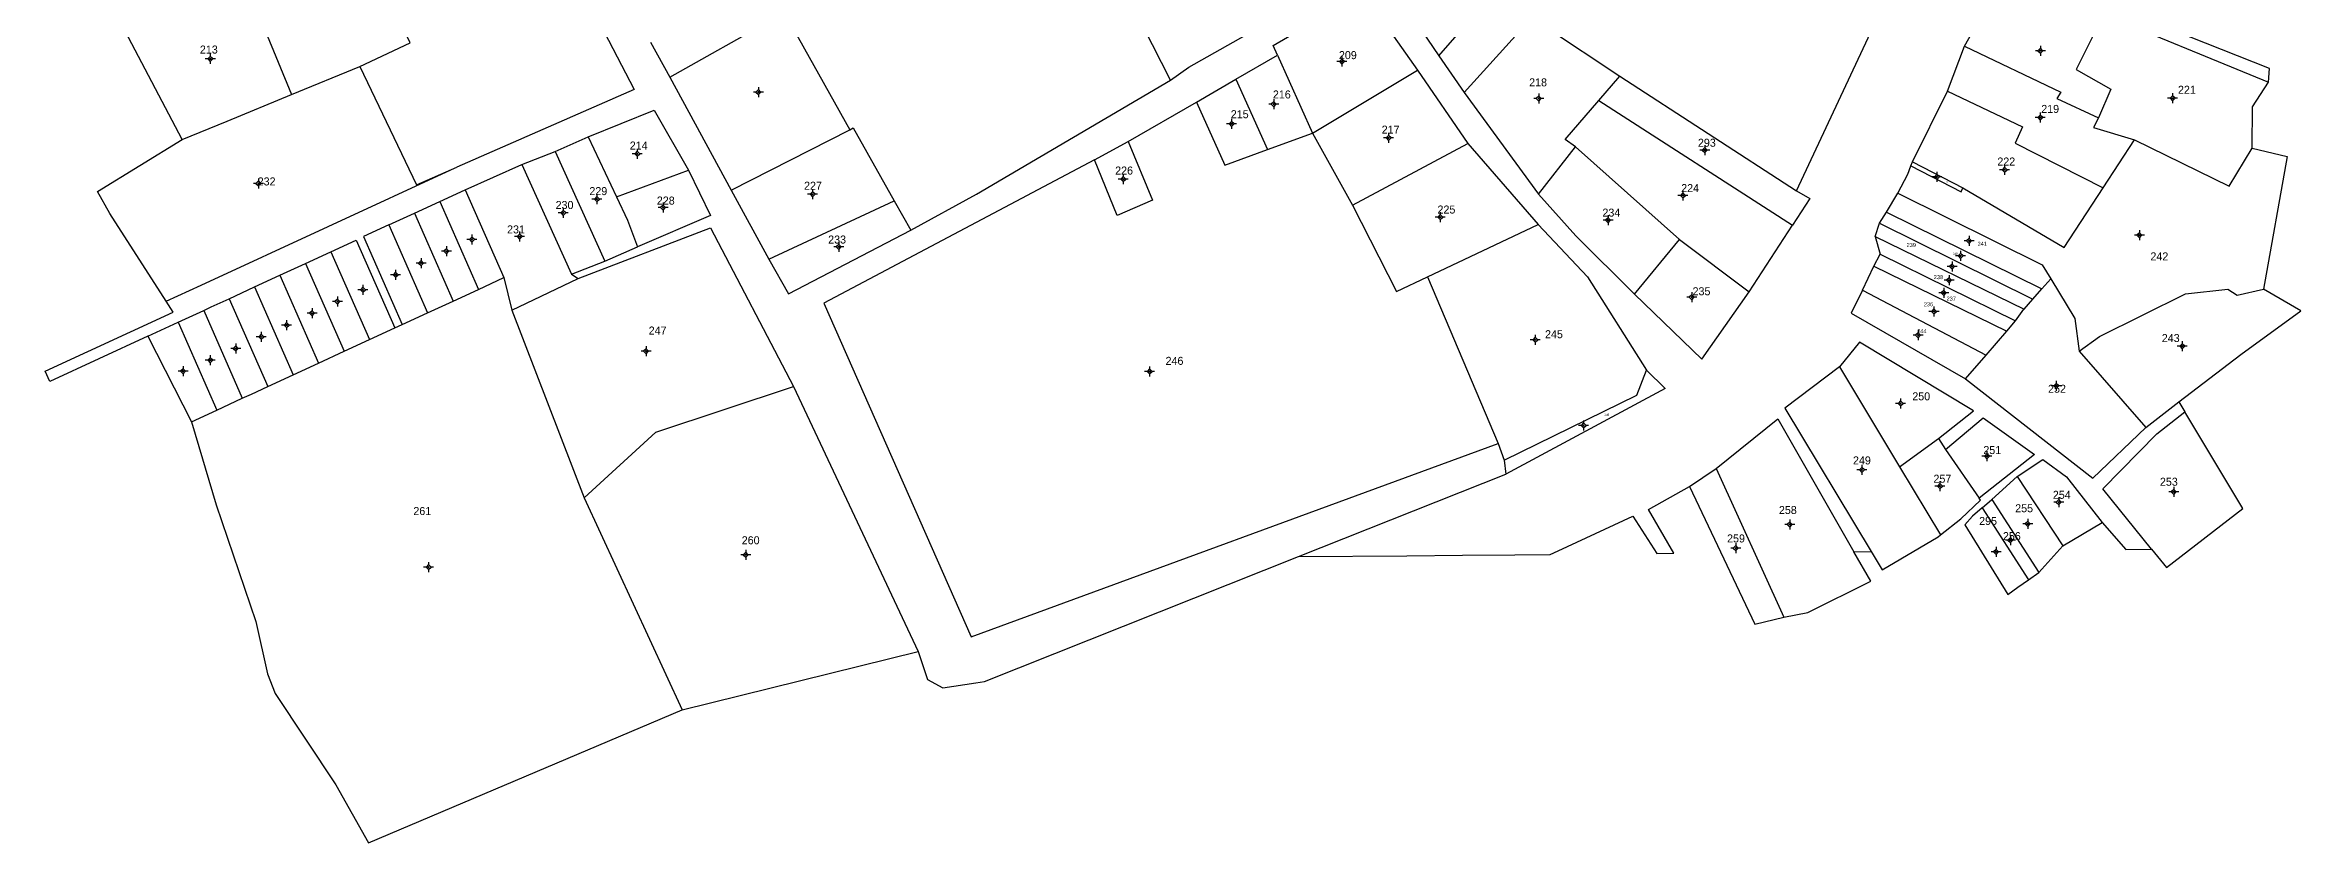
# Model space of a CAD drawing. Extents: x 551522 to 552085, y 1838930 to 1839520.
# Drawn here: x 551522 to 552085, y 1838930 to 1839130 of the extents above; entities that cross this region are included whole.
import ezdxf

# ---------------------------------------------------------------- set-up
doc = ezdxf.new("R2010")
doc.units = 0
for name, color, linetype in [('Level 10', 7, 'Continuous'), ('Level 11', 7, 'Continuous'), ('Level 15', 7, 'Continuous')]:
    doc.layers.add(name, color=color, linetype=linetype)

msp = doc.modelspace()

# ---------------------------------------------------------------- linework, layer by layer
at = {"layer": 'Level 10'}
for p, q in [((551571, 1839147.11), (551583.25, 1839117.29)), ((551870.03, 1839127), (551883.99, 1839142.96)), ((551876.31, 1839117.79), (551893.19, 1839136.34)), ((551896.65, 1839134.23), (551915.21, 1839121.89)), ((551959.38, 1839093.18), (551980.41, 1839138.07)), ((551673.01, 1839130.38), (551677.79, 1839121.6)), ((551997.12, 1839118.14), (552001.38, 1839129.41)), ((551583.25, 1839117.29), (551600.37, 1839124.29)), ((551819.31, 1839121.1), (551829.7, 1839127.1)), ((551829.7, 1839127.1), (551838.45, 1839107.6)), ((551838.45, 1839107.6), (551864.64, 1839123.39)), ((551864.64, 1839123.39), (551877.29, 1839105.05)), ((551870.03, 1839127), (551876.31, 1839117.79)), ((551910, 1839115.82), (551915.21, 1839121.89)), ((551915.21, 1839121.89), (551959.38, 1839093.18)), ((551677.79, 1839121.6), (551693.19, 1839093.41)), ((551809.45, 1839115.41), (551819.31, 1839121.1)), ((551819.31, 1839121.1), (551827.23, 1839103.52)), ((551876.31, 1839117.79), (551894.89, 1839092.36)), ((551988.42, 1839100.43), (551997.12, 1839118.14)), ((551792.38, 1839105.55), (551809.45, 1839115.41)), ((551910, 1839115.82), (551958.4, 1839084.64)), ((551649.15, 1839103.02), (551657.41, 1839106.7)), ((551657.41, 1839106.7), (551664.51, 1839091.69)), ((551693.19, 1839093.41), (551722.77, 1839108.47)), ((551783.92, 1839101.01), (551792.38, 1839105.55)), ((551827.23, 1839103.52), (551838.45, 1839107.6)), ((551838.45, 1839107.6), (551848.4, 1839089.66)), ((551848.4, 1839089.66), (551877.29, 1839105.05)), ((551877.29, 1839105.05), (551894.8, 1839084.81)), ((552036.03, 1839093.95), (552043.85, 1839105.95)), ((551626.71, 1839093.49), (551640.8, 1839099.82)), ((551640.8, 1839099.82), (551649.15, 1839103.02)), ((551640.8, 1839099.82), (551653.23, 1839072.38)), ((551649.15, 1839103.02), (551661.55, 1839075.66)), ((551894.89, 1839092.36), (551904.18, 1839104.22)), ((551904.18, 1839104.22), (551930.14, 1839081.07)), ((551987.99, 1839099.44), (551988.42, 1839100.43)), ((551988.42, 1839100.43), (552000.94, 1839093.98)), ((551620.36, 1839090.57), (551626.71, 1839093.49)), ((551626.71, 1839093.49), (551636.36, 1839071.53)), ((551664.51, 1839091.69), (551682.5, 1839098.37)), ((551614, 1839087.63), (551620.36, 1839090.57)), ((551620.36, 1839090.57), (551630.01, 1839068.6)), ((551693.19, 1839093.41), (551702.55, 1839076.12)), ((551702.55, 1839076.12), (551733.92, 1839090.71)), ((551733.92, 1839090.71), (551738.04, 1839083.4)), ((551980.18, 1839085.15), (551981.9, 1839087.88)), ((551981.9, 1839087.88), (551984.68, 1839092.61)), ((551981.9, 1839087.88), (552020.75, 1839068.69)), ((551607.64, 1839084.7), (551614, 1839087.63)), ((551607.64, 1839084.7), (551617.29, 1839062.74)), ((551614, 1839087.63), (551623.65, 1839065.66)), ((551867.15, 1839071.71), (551894.8, 1839084.81)), ((551947.54, 1839067.97), (551958.4, 1839084.64)), ((551979.07, 1839081.81), (551980.18, 1839085.15)), ((551980.18, 1839085.15), (552018.5, 1839066.15)), ((551586.75, 1839075.07), (551593.12, 1839078)), ((551593.12, 1839078), (551602.77, 1839056.03)), ((551661.55, 1839075.66), (551669.75, 1839079.24)), ((551918.95, 1839067.36), (551930.14, 1839081.07)), ((551930.14, 1839081.07), (551947.54, 1839067.97)), ((551978.73, 1839074.38), (551980.28, 1839077.38)), ((551979.07, 1839081.81), (552016.26, 1839063.64)), ((551979.07, 1839081.81), (551980.28, 1839077.38)), ((551980.28, 1839077.38), (552014.15, 1839060.72)), ((551574.05, 1839069.21), (551580.4, 1839072.14)), ((551580.4, 1839072.14), (551586.75, 1839075.07)), ((551580.4, 1839072.14), (551590.05, 1839050.17)), ((551586.75, 1839075.07), (551596.4, 1839053.11)), ((551630.01, 1839068.6), (551636.36, 1839071.53)), ((551636.36, 1839071.53), (551638.34, 1839063.38)), ((551638.34, 1839063.38), (551654.88, 1839071.31)), ((551653.23, 1839072.38), (551661.55, 1839075.66)), ((551653.23, 1839072.38), (551654.88, 1839071.31)), ((551867.15, 1839071.71), (551884.82, 1839030.06)), ((551975.86, 1839068.41), (551978.73, 1839074.38)), ((551978.73, 1839074.38), (552011.97, 1839058.15)), ((552020.75, 1839068.69), (552022.97, 1839071.27)), ((551567.68, 1839066.27), (551574.05, 1839069.21)), ((551567.68, 1839066.27), (551577.33, 1839044.3)), ((551574.05, 1839069.21), (551583.7, 1839047.24)), ((551617.29, 1839062.74), (551623.65, 1839065.66)), ((551623.65, 1839065.66), (551630.01, 1839068.6)), ((551975.86, 1839068.41), (552006.82, 1839052.14)), ((552016.26, 1839063.64), (552018.5, 1839066.15)), ((552018.5, 1839066.15), (552020.75, 1839068.69)), ((551547.41, 1839056.92), (551554.98, 1839060.41)), ((551554.98, 1839060.41), (551561.33, 1839063.35)), ((551554.98, 1839060.41), (551564.63, 1839038.44)), ((551561.33, 1839063.35), (551570.98, 1839041.38)), ((551609.12, 1839058.97), (551610.94, 1839059.8)), ((551610.94, 1839059.8), (551617.29, 1839062.74)), ((551638.34, 1839063.38), (551656.45, 1839016.46)), ((552011.97, 1839058.15), (552014.15, 1839060.72)), ((551547.41, 1839056.92), (551558.3, 1839035.52)), ((551596.4, 1839053.11), (551602.77, 1839056.03)), ((551602.77, 1839056.03), (551609.12, 1839058.97)), ((552006.82, 1839052.14), (552011.97, 1839058.15)), ((551583.7, 1839047.24), (551590.05, 1839050.17)), ((551590.05, 1839050.17), (551596.4, 1839053.11)), ((551970.12, 1839049.22), (551985.11, 1839024.22)), ((552001.62, 1839046.22), (552006.82, 1839052.14)), ((552030.03, 1839053.14), (552046.67, 1839034.1)), ((551577.33, 1839044.3), (551583.7, 1839047.24)), ((551708.77, 1839044.28), (551739.91, 1838978.1)), ((551558.3, 1839035.52), (551564.63, 1839038.44)), ((551564.63, 1839038.44), (551570.98, 1839041.38)), ((552046.67, 1839034.1), (552054.98, 1839040.48)), ((552054.98, 1839040.48), (552056.44, 1839038.03)), ((551884.82, 1839030.06), (551886.31, 1839025.88)), ((551886.31, 1839025.88), (551886.77, 1839022.42)), ((551985.11, 1839024.22), (551994.87, 1839031.34)), ((551994.87, 1839031.34), (551996.64, 1839028.57)), ((551996.64, 1839028.57), (552005.01, 1839016.39)), ((551834.95, 1839001.81), (551886.77, 1839022.42)), ((551932.65, 1839019.35), (551939.31, 1839023.82)), ((551939.31, 1839023.82), (551956.25, 1838986.65)), ((551985.11, 1839024.22), (551995.35, 1839007.24)), ((552008.24, 1839016.06), (552014.55, 1839021.8)), ((552014.55, 1839021.8), (552025.98, 1839004.46)), ((551656.45, 1839016.46), (551680.92, 1838963.48)), ((552005.81, 1839013.98), (552008.24, 1839016.06)), ((552008.24, 1839016.06), (552019.97, 1838997.81)), ((552005.81, 1839013.98), (552017.35, 1838995.97)), ((552025.98, 1839004.46), (552035.75, 1839010.37)), ((552019.97, 1838997.81), (552025.98, 1839004.46)), ((551756.43, 1838970.56), (551834.95, 1839001.81)), ((551973.76, 1839003.02), (551978.09, 1839003.06)), ((552017.35, 1838995.97), (552019.97, 1838997.81)), ((551680.92, 1838963.48), (551739.91, 1838978.1))]:
    msp.add_line(p, q, dxfattribs=at)
for points in [[(551597.94, 1839160.46), (551630.24, 1839182.72), (551631.75, 1839182.39), (551634.8, 1839184.11), (551668.92, 1839118.56), (551624.57, 1839099.11)], [(551689.21, 1839162.42), (551691.89, 1839163.79), (551722.77, 1839108.47)], [(551600.37, 1839124.29), (551612.96, 1839130.23), (551597.94, 1839160.46)], [(551802.95, 1839120.89), (551791.66, 1839143.17), (551811.11, 1839153.03)], [(551869.13, 1839154.71), (551857.44, 1839145.5), (551870.03, 1839127)], [(551677.79, 1839121.6), (551703.93, 1839136.32), (551699.14, 1839145.09)], [(551555.96, 1839106.03), (551541.68, 1839133.1), (551551.56, 1839137.85), (551562.52, 1839143.07)], [(551829.7, 1839127.1), (551828.59, 1839129.58), (551851.06, 1839142.69), (551864.64, 1839123.39)], [(552001.38, 1839129.41), (552007.93, 1839141.13), (552014.88, 1839139), (552015.29, 1839139.7), (552022.57, 1839138.38), (552030.75, 1839134.7), (552033.81, 1839132.52)], [(552033.81, 1839132.52), (552033.14, 1839138.55), (552077.38, 1839120.37)], [(552077.38, 1839120.37), (552077.64, 1839123.76), (552042.01, 1839137.89)], [(551802.95, 1839120.89), (551807.56, 1839124.15), (551821.82, 1839132.21)], [(552001.38, 1839129.41), (552025.49, 1839117.89), (552024.48, 1839116.27), (552034.83, 1839111.5)], [(552033.81, 1839132.52), (552029.3, 1839123.51), (552037.93, 1839118.66), (552034.83, 1839111.5)], [(551600.37, 1839124.29), (551614.55, 1839094.72), (551624.57, 1839099.11)], [(551555.96, 1839106.03), (551567.17, 1839110.65), (551583.25, 1839117.29)], [(551738.04, 1839083.4), (551754.43, 1839092.4), (551802.95, 1839120.89)], [(551997.12, 1839118.14), (552015.88, 1839109.2), (552014.03, 1839105.11), (552036.03, 1839093.95)], [(552073.3, 1839103.86), (552073.38, 1839114.24), (552077.38, 1839120.37)], [(551657.41, 1839106.7), (551673.88, 1839113.42), (551682.5, 1839098.37)], [(551809.45, 1839115.41), (551816.55, 1839099.64), (551827.23, 1839103.52)], [(551904.18, 1839104.22), (551901.59, 1839106.04), (551910, 1839115.82)], [(552034.83, 1839111.5), (552033.58, 1839109.03), (552043.85, 1839105.95)], [(551551.93, 1839065.62), (551537.91, 1839087.55), (551534.77, 1839093.04), (551555.96, 1839106.03)], [(551722.77, 1839108.47), (551723.66, 1839108.93), (551733.92, 1839090.71)], [(551792.38, 1839105.55), (551798.44, 1839090.92), (551789.65, 1839087.08), (551783.92, 1839101.01)], [(552043.85, 1839105.95), (552067.49, 1839094.35), (552073.3, 1839103.86)], [(551551.93, 1839065.62), (551560.7, 1839069.66), (551624.21, 1839098.94), (551624.57, 1839099.11)], [(551783.92, 1839101.01), (551716.3, 1839065.12), (551753.17, 1838981.72), (551884.82, 1839030.06)], [(551984.68, 1839092.61), (551987.19, 1839097.36), (551987.99, 1839099.44)], [(551987.99, 1839099.44), (552000.55, 1839092.96), (552000.94, 1839093.98)], [(552073.3, 1839103.86), (552082.06, 1839101.79), (552076.08, 1839068.65)], [(551682.5, 1839098.37), (551687.97, 1839087.07), (551669.75, 1839079.24)], [(552000.94, 1839093.98), (552026.25, 1839079.02), (552036.03, 1839093.95)], [(551664.51, 1839091.69), (551667.24, 1839085.91), (551669.75, 1839079.24)], [(551848.4, 1839089.66), (551859.39, 1839068.03), (551867.15, 1839071.71)], [(551894.89, 1839092.36), (551904.29, 1839081.98), (551918.95, 1839067.36)], [(551959.38, 1839093.18), (551962.76, 1839091.34), (551958.4, 1839084.64)], [(551984.68, 1839092.61), (552020.81, 1839074.7), (552022.97, 1839071.27)], [(551607.64, 1839084.7), (551601.29, 1839081.77), (551610.94, 1839059.8)], [(551654.88, 1839071.31), (551687.98, 1839083.94), (551708.77, 1839044.28)], [(551702.55, 1839076.12), (551707.51, 1839067.46), (551738.04, 1839083.4)], [(551894.8, 1839084.81), (551907.15, 1839071.74), (551921.88, 1839048.43)], [(551593.12, 1839078), (551599.47, 1839080.93), (551609.12, 1839058.97)], [(552022.97, 1839071.27), (552028.95, 1839061.3), (552030.03, 1839053.14)], [(551547.41, 1839056.92), (551522.88, 1839045.6), (551521.7, 1839048.14), (551553.68, 1839062.89), (551551.93, 1839065.62)], [(551561.33, 1839063.35), (551563.21, 1839064.21), (551567.68, 1839066.27)], [(551918.95, 1839067.36), (551935.72, 1839051.17), (551947.54, 1839067.97)], [(551975.86, 1839068.41), (551973.02, 1839062.65), (552001.62, 1839046.22)], [(552030.03, 1839053.14), (552035.15, 1839056.79), (552056.59, 1839067.44), (552067.17, 1839068.63), (552069.56, 1839067.14), (552076.08, 1839068.65)], [(552054.98, 1839040.48), (552070.45, 1839052.34), (552085.45, 1839063.21), (552076.08, 1839068.65)], [(552014.15, 1839060.72), (552016.24, 1839063.62), (552016.26, 1839063.64)], [(551994.87, 1839031.34), (552003.64, 1839038.22), (551975.12, 1839055.38), (551970.12, 1839049.22)], [(551886.31, 1839025.88), (551919.47, 1839042.13), (551921.88, 1839048.43)], [(551921.88, 1839048.43), (551926.55, 1839043.86), (551886.77, 1839022.42)], [(551970.12, 1839049.22), (551956.44, 1839038.9), (551978.09, 1839003.06)], [(551570.98, 1839041.38), (551573.26, 1839042.43), (551577.33, 1839044.3)], [(551656.45, 1839016.46), (551674.34, 1839032.94), (551708.77, 1839044.28)], [(552001.62, 1839046.22), (552033.45, 1839021.45), (552046.67, 1839034.1)], [(552048.14, 1839003.67), (552035.98, 1839018.72), (552049.47, 1839032.46), (552056.44, 1839038.03)], [(552048.14, 1839003.67), (552051.85, 1838999.08), (552070.91, 1839013.86), (552056.44, 1839038.03)], [(551558.3, 1839035.52), (551564.41, 1839014.78), (551574.38, 1838985.61), (551577.27, 1838972.55), (551579.2, 1838967.59), (551594.36, 1838944.8), (551602.5, 1838930.26), (551680.92, 1838963.48)], [(551939.31, 1839023.82), (551954.7, 1839036.27), (551973.76, 1839003.02)], [(551996.64, 1839028.57), (552006.06, 1839036.46), (552018.88, 1839027.36), (552005.01, 1839016.39)], [(552014.55, 1839021.8), (552020.92, 1839026.05), (552026.85, 1839021.72), (552035.75, 1839010.37)], [(551834.95, 1839001.81), (551861.98, 1839002.04), (551875.91, 1839002.17), (551888.98, 1839002.29), (551897.86, 1839002.37), (551899.82, 1839003.27), (551918.52, 1839011.9), (551924.48, 1839002.59), (551928.77, 1839002.63), (551922.38, 1839013.61), (551932.65, 1839019.35)], [(551932.65, 1839019.35), (551948.96, 1838984.92), (551956.25, 1838986.65)], [(551995.35, 1839007.24), (552000.43, 1839011.25), (552005.37, 1839015.9), (552005.01, 1839016.39)], [(552005.81, 1839013.98), (552003.4, 1839011.88), (552001.49, 1839009.78), (552012.21, 1838992.37), (552014.73, 1838994.14), (552017.35, 1838995.97)], [(552035.75, 1839010.37), (552041.69, 1839003.61), (552048.14, 1839003.67)], [(551978.09, 1839003.06), (551980.82, 1838998.53), (551994.79, 1839006.72), (551995.35, 1839007.24)], [(551956.25, 1838986.65), (551962.24, 1838987.82), (551977.99, 1838995.64), (551973.76, 1839003.02)], [(551739.91, 1838978.1), (551742.18, 1838971.06), (551746.03, 1838968.98)], [(551746.03, 1838968.98), (551754.26, 1838970.23), (551756.43, 1838970.56)]]:
    msp.add_lwpolyline(points, dxfattribs=at)
at = {"layer": 'Level 11'}
for p, q in [((551562.99, 1839127.42), (551562.99, 1839126.8)), ((552019.72, 1839128.25), (552019.09, 1839128.25)), ((552020.34, 1839128.88), (552019.72, 1839128.25)), ((552019.72, 1839128.25), (552020.34, 1839127.63)), ((552020.34, 1839129.5), (552020.34, 1839128.88)), ((552020.97, 1839128.25), (552020.34, 1839128.88)), ((552020.34, 1839127.63), (552020.97, 1839128.25)), ((552020.34, 1839127.63), (552020.34, 1839127)), ((552021.59, 1839128.25), (552020.97, 1839128.25)), ((551562.36, 1839126.17), (551561.74, 1839126.17)), ((551562.99, 1839126.8), (551562.36, 1839126.17)), ((551562.36, 1839126.17), (551562.99, 1839125.55)), ((551563.61, 1839126.17), (551562.99, 1839126.8)), ((551562.99, 1839125.55), (551563.61, 1839126.17)), ((551562.99, 1839125.55), (551562.99, 1839124.92)), ((551564.24, 1839126.17), (551563.61, 1839126.17)), ((551845.18, 1839125.52), (551844.56, 1839125.52)), ((551845.81, 1839126.14), (551845.18, 1839125.52)), ((551845.18, 1839125.52), (551845.81, 1839124.89)), ((551845.81, 1839126.77), (551845.81, 1839126.14)), ((551846.43, 1839125.52), (551845.81, 1839126.14)), ((551845.81, 1839124.89), (551846.43, 1839125.52)), ((551845.81, 1839124.89), (551845.81, 1839124.27)), ((551847.06, 1839125.52), (551846.43, 1839125.52)), ((551699.36, 1839117.9), (551698.74, 1839117.9)), ((551699.99, 1839118.52), (551699.36, 1839117.9)), ((551699.36, 1839117.9), (551699.99, 1839117.27)), ((551699.99, 1839119.15), (551699.99, 1839118.52)), ((551700.61, 1839117.9), (551699.99, 1839118.52)), ((551699.99, 1839117.27), (551700.61, 1839117.9)), ((551699.99, 1839117.27), (551699.99, 1839116.65)), ((551701.24, 1839117.9), (551700.61, 1839117.9)), ((551828.76, 1839116.13), (551828.76, 1839115.5)), ((551894.37, 1839116.29), (551893.75, 1839116.29)), ((551895, 1839116.92), (551894.37, 1839116.29)), ((551894.37, 1839116.29), (551895, 1839115.67)), ((551895, 1839117.54), (551895, 1839116.92)), ((551895.62, 1839116.29), (551895, 1839116.92)), ((551895, 1839115.67), (551895.62, 1839116.29)), ((551896.25, 1839116.29), (551895.62, 1839116.29)), ((552052.77, 1839116.35), (552052.14, 1839116.35)), ((552053.39, 1839116.97), (552052.77, 1839116.35)), ((552052.77, 1839116.35), (552053.39, 1839115.72)), ((552053.39, 1839117.6), (552053.39, 1839116.97)), ((552054.02, 1839116.35), (552053.39, 1839116.97)), ((552053.39, 1839115.72), (552054.02, 1839116.35)), ((552054.64, 1839116.35), (552054.02, 1839116.35)), ((551818.23, 1839110.59), (551817.6, 1839109.96)), ((551818.23, 1839111.21), (551818.23, 1839110.59)), ((551818.85, 1839109.96), (551818.23, 1839110.59)), ((551828.14, 1839114.88), (551827.51, 1839114.88)), ((551828.76, 1839115.5), (551828.14, 1839114.88)), ((551828.14, 1839114.88), (551828.76, 1839114.25)), ((551829.39, 1839114.88), (551828.76, 1839115.5)), ((551828.76, 1839114.25), (551829.39, 1839114.88)), ((551828.76, 1839114.25), (551828.76, 1839113.63)), ((551830.01, 1839114.88), (551829.39, 1839114.88)), ((551895, 1839115.67), (551895, 1839115.04)), ((552019.71, 1839111.53), (552019.08, 1839111.53)), ((552020.33, 1839112.15), (552019.71, 1839111.53)), ((552019.71, 1839111.53), (552020.33, 1839110.9)), ((552020.33, 1839112.78), (552020.33, 1839112.15)), ((552020.96, 1839111.53), (552020.33, 1839112.15)), ((552020.33, 1839110.9), (552020.96, 1839111.53)), ((552020.33, 1839110.9), (552020.33, 1839110.28)), ((552021.58, 1839111.53), (552020.96, 1839111.53)), ((552053.39, 1839115.72), (552053.39, 1839115.1)), ((551817.6, 1839109.96), (551816.98, 1839109.96)), ((551817.6, 1839109.96), (551818.23, 1839109.34)), ((551818.23, 1839109.34), (551818.85, 1839109.96)), ((551818.23, 1839109.34), (551818.23, 1839108.71)), ((551819.48, 1839109.96), (551818.85, 1839109.96)), ((551856.81, 1839106.43), (551856.19, 1839106.43)), ((551857.44, 1839107.05), (551856.81, 1839106.43)), ((551856.81, 1839106.43), (551857.44, 1839105.8)), ((551857.44, 1839107.68), (551857.44, 1839107.05)), ((551858.06, 1839106.43), (551857.44, 1839107.05)), ((551857.44, 1839105.8), (551858.06, 1839106.43)), ((551857.44, 1839105.8), (551857.44, 1839105.18)), ((551858.69, 1839106.43), (551858.06, 1839106.43)), ((551669.05, 1839102.47), (551668.42, 1839102.47)), ((551669.67, 1839103.1), (551669.05, 1839102.47)), ((551669.05, 1839102.47), (551669.67, 1839101.85)), ((551669.67, 1839103.72), (551669.67, 1839103.1)), ((551670.3, 1839102.47), (551669.67, 1839103.1)), ((551669.67, 1839101.85), (551670.3, 1839102.47)), ((551669.67, 1839101.85), (551669.67, 1839101.22)), ((551670.92, 1839102.47), (551670.3, 1839102.47)), ((551935.83, 1839103.41), (551935.21, 1839103.41)), ((551936.46, 1839104.04), (551935.83, 1839103.41)), ((551935.83, 1839103.41), (551936.46, 1839102.79)), ((551936.46, 1839104.66), (551936.46, 1839104.04)), ((551937.08, 1839103.41), (551936.46, 1839104.04)), ((551936.46, 1839102.79), (551937.08, 1839103.41)), ((551936.46, 1839102.79), (551936.46, 1839102.16)), ((551937.71, 1839103.41), (551937.08, 1839103.41)), ((552011.38, 1839099.14), (552010.76, 1839098.51)), ((552011.38, 1839099.76), (552011.38, 1839099.14)), ((552012.01, 1839098.51), (552011.38, 1839099.14)), ((551574.38, 1839095.07), (551573.76, 1839095.07)), ((551575.01, 1839095.69), (551574.38, 1839095.07)), ((551574.38, 1839095.07), (551575.01, 1839094.44)), ((551575.01, 1839096.32), (551575.01, 1839095.69)), ((551575.63, 1839095.07), (551575.01, 1839095.69)), ((551575.01, 1839094.44), (551575.63, 1839095.07)), ((551575.01, 1839094.44), (551575.01, 1839093.82)), ((551576.26, 1839095.07), (551575.63, 1839095.07)), ((551713.49, 1839093.6), (551713.49, 1839092.98)), ((551790.51, 1839096.15), (551789.89, 1839096.15)), ((551791.14, 1839096.78), (551790.51, 1839096.15)), ((551790.51, 1839096.15), (551791.14, 1839095.53)), ((551791.14, 1839097.4), (551791.14, 1839096.78)), ((551791.76, 1839096.15), (551791.14, 1839096.78)), ((551791.14, 1839095.53), (551791.76, 1839096.15)), ((551791.14, 1839095.53), (551791.14, 1839094.9)), ((551792.39, 1839096.15), (551791.76, 1839096.15)), ((551993.86, 1839096.7), (551993.23, 1839096.7)), ((551994.48, 1839097.32), (551993.86, 1839096.7)), ((551993.86, 1839096.7), (551994.48, 1839096.07)), ((551994.48, 1839097.95), (551994.48, 1839097.32)), ((551995.11, 1839096.7), (551994.48, 1839097.32)), ((551994.48, 1839096.07), (551995.11, 1839096.7)), ((551994.48, 1839096.07), (551994.48, 1839095.45)), ((551995.73, 1839096.7), (551995.11, 1839096.7)), ((552010.76, 1839098.51), (552010.13, 1839098.51)), ((552010.76, 1839098.51), (552011.38, 1839097.89)), ((552011.38, 1839097.89), (552012.01, 1839098.51)), ((552011.38, 1839097.89), (552011.38, 1839097.26)), ((552012.63, 1839098.51), (552012.01, 1839098.51)), ((551651.18, 1839088.34), (551650.56, 1839087.72)), ((551651.18, 1839088.97), (551651.18, 1839088.34)), ((551651.81, 1839087.72), (551651.18, 1839088.34)), ((551658.96, 1839091.17), (551658.33, 1839091.17)), ((551659.58, 1839091.79), (551658.96, 1839091.17)), ((551658.96, 1839091.17), (551659.58, 1839090.54)), ((551659.58, 1839092.42), (551659.58, 1839091.79)), ((551660.21, 1839091.17), (551659.58, 1839091.79)), ((551659.58, 1839090.54), (551660.21, 1839091.17)), ((551659.58, 1839090.54), (551659.58, 1839089.92)), ((551660.83, 1839091.17), (551660.21, 1839091.17)), ((551675.52, 1839089.04), (551674.9, 1839089.04)), ((551676.15, 1839089.66), (551675.52, 1839089.04)), ((551675.52, 1839089.04), (551676.15, 1839088.41)), ((551676.15, 1839090.29), (551676.15, 1839089.66)), ((551676.77, 1839089.04), (551676.15, 1839089.66)), ((551676.15, 1839088.41), (551676.77, 1839089.04)), ((551676.15, 1839088.41), (551676.15, 1839087.79)), ((551677.4, 1839089.04), (551676.77, 1839089.04)), ((551712.87, 1839092.35), (551712.24, 1839092.35)), ((551713.49, 1839092.98), (551712.87, 1839092.35)), ((551712.87, 1839092.35), (551713.49, 1839091.73)), ((551714.12, 1839092.35), (551713.49, 1839092.98)), ((551713.49, 1839091.73), (551714.12, 1839092.35)), ((551713.49, 1839091.73), (551713.49, 1839091.1)), ((551714.74, 1839092.35), (551714.12, 1839092.35)), ((551870.35, 1839087.93), (551870.35, 1839087.3)), ((551930.39, 1839092.09), (551929.77, 1839092.09)), ((551931.02, 1839092.71), (551930.39, 1839092.09)), ((551930.39, 1839092.09), (551931.02, 1839091.46)), ((551931.02, 1839093.34), (551931.02, 1839092.71)), ((551931.64, 1839092.09), (551931.02, 1839092.71)), ((551931.02, 1839091.46), (551931.64, 1839092.09)), ((551931.02, 1839091.46), (551931.02, 1839090.84)), ((551932.27, 1839092.09), (551931.64, 1839092.09)), ((551628.36, 1839082.3), (551628.36, 1839081.67)), ((551640.28, 1839082.4), (551639.66, 1839081.78)), ((551640.28, 1839083.03), (551640.28, 1839082.4)), ((551640.91, 1839081.78), (551640.28, 1839082.4)), ((551650.56, 1839087.72), (551649.93, 1839087.72)), ((551650.56, 1839087.72), (551651.18, 1839087.09)), ((551651.18, 1839087.09), (551651.81, 1839087.72)), ((551651.18, 1839087.09), (551651.18, 1839086.47)), ((551652.43, 1839087.72), (551651.81, 1839087.72)), ((551869.73, 1839086.68), (551869.1, 1839086.68)), ((551870.35, 1839087.3), (551869.73, 1839086.68)), ((551869.73, 1839086.68), (551870.35, 1839086.05)), ((551870.98, 1839086.68), (551870.35, 1839087.3)), ((551870.35, 1839086.05), (551870.98, 1839086.68)), ((551870.35, 1839086.05), (551870.35, 1839085.43)), ((551871.6, 1839086.68), (551870.98, 1839086.68)), ((551911.68, 1839085.87), (551911.06, 1839085.87)), ((551912.31, 1839086.49), (551911.68, 1839085.87)), ((551911.68, 1839085.87), (551912.31, 1839085.24)), ((551912.31, 1839087.12), (551912.31, 1839086.49)), ((551912.93, 1839085.87), (551912.31, 1839086.49)), ((551912.31, 1839085.24), (551912.93, 1839085.87)), ((551912.31, 1839085.24), (551912.31, 1839084.62)), ((551913.56, 1839085.87), (551912.93, 1839085.87)), ((552045.08, 1839082.75), (552044.46, 1839082.12)), ((552045.08, 1839083.37), (552045.08, 1839082.75)), ((552045.71, 1839082.12), (552045.08, 1839082.75)), ((551621.38, 1839078.11), (551620.76, 1839078.11)), ((551622.01, 1839078.74), (551621.38, 1839078.11)), ((551621.38, 1839078.11), (551622.01, 1839077.49)), ((551622.01, 1839079.36), (551622.01, 1839078.74)), ((551622.63, 1839078.11), (551622.01, 1839078.74)), ((551622.01, 1839077.49), (551622.63, 1839078.11)), ((551622.01, 1839077.49), (551622.01, 1839076.86)), ((551623.26, 1839078.11), (551622.63, 1839078.11)), ((551627.74, 1839081.05), (551627.11, 1839081.05)), ((551628.36, 1839081.67), (551627.74, 1839081.05)), ((551627.74, 1839081.05), (551628.36, 1839080.42)), ((551628.99, 1839081.05), (551628.36, 1839081.67)), ((551628.36, 1839080.42), (551628.99, 1839081.05)), ((551628.36, 1839080.42), (551628.36, 1839079.8)), ((551629.61, 1839081.05), (551628.99, 1839081.05)), ((551639.66, 1839081.78), (551639.03, 1839081.78)), ((551639.66, 1839081.78), (551640.28, 1839081.15)), ((551640.28, 1839081.15), (551640.91, 1839081.78)), ((551640.28, 1839081.15), (551640.28, 1839080.53)), ((551641.53, 1839081.78), (551640.91, 1839081.78)), ((551719.43, 1839079.2), (551718.81, 1839079.2)), ((551720.06, 1839079.83), (551719.43, 1839079.2)), ((551719.43, 1839079.2), (551720.06, 1839078.58)), ((551720.06, 1839080.45), (551720.06, 1839079.83)), ((551720.68, 1839079.2), (551720.06, 1839079.83)), ((551720.06, 1839078.58), (551720.68, 1839079.2)), ((551720.06, 1839078.58), (551720.06, 1839077.95)), ((551721.31, 1839079.2), (551720.68, 1839079.2)), ((551999.77, 1839076.94), (551999.15, 1839076.94)), ((552000.4, 1839077.56), (551999.77, 1839076.94)), ((551999.77, 1839076.94), (552000.4, 1839076.31)), ((552000.4, 1839078.19), (552000.4, 1839077.56)), ((552001.02, 1839076.94), (552000.4, 1839077.56)), ((552000.4, 1839076.31), (552001.02, 1839076.94)), ((552001.65, 1839076.94), (552001.02, 1839076.94)), ((552001.92, 1839080.69), (552001.29, 1839080.69)), ((552002.54, 1839081.31), (552001.92, 1839080.69)), ((552001.92, 1839080.69), (552002.54, 1839080.06)), ((552002.54, 1839081.94), (552002.54, 1839081.31)), ((552003.17, 1839080.69), (552002.54, 1839081.31)), ((552002.54, 1839080.06), (552003.17, 1839080.69)), ((552002.54, 1839080.06), (552002.54, 1839079.44)), ((552003.79, 1839080.69), (552003.17, 1839080.69)), ((552044.46, 1839082.12), (552043.83, 1839082.12)), ((552044.46, 1839082.12), (552045.08, 1839081.5)), ((552045.08, 1839081.5), (552045.71, 1839082.12)), ((552045.08, 1839081.5), (552045.08, 1839080.87)), ((552046.33, 1839082.12), (552045.71, 1839082.12)), ((551608.67, 1839072.25), (551608.04, 1839072.25)), ((551609.29, 1839072.88), (551608.67, 1839072.25)), ((551608.67, 1839072.25), (551609.29, 1839071.63)), ((551609.29, 1839073.5), (551609.29, 1839072.88)), ((551609.92, 1839072.25), (551609.29, 1839072.88)), ((551609.29, 1839071.63), (551609.92, 1839072.25)), ((551609.29, 1839071.63), (551609.29, 1839071)), ((551610.54, 1839072.25), (551609.92, 1839072.25)), ((551615.02, 1839075.18), (551614.39, 1839075.18)), ((551615.64, 1839075.81), (551615.02, 1839075.18)), ((551615.02, 1839075.18), (551615.64, 1839074.56)), ((551615.64, 1839076.43), (551615.64, 1839075.81)), ((551616.27, 1839075.18), (551615.64, 1839075.81)), ((551615.64, 1839074.56), (551616.27, 1839075.18)), ((551615.64, 1839074.56), (551615.64, 1839073.93)), ((551616.89, 1839075.18), (551616.27, 1839075.18)), ((551997.53, 1839071.5), (551996.91, 1839070.87)), ((551997.65, 1839074.31), (551997.03, 1839074.31)), ((551997.53, 1839072.12), (551997.53, 1839071.5)), ((551998.16, 1839070.87), (551997.53, 1839071.5)), ((551998.28, 1839074.93), (551997.65, 1839074.31)), ((551997.65, 1839074.31), (551998.28, 1839073.68)), ((551998.28, 1839075.56), (551998.28, 1839074.93)), ((551998.9, 1839074.31), (551998.28, 1839074.93)), ((551998.28, 1839073.68), (551998.9, 1839074.31)), ((551998.28, 1839073.68), (551998.28, 1839073.06)), ((551999.53, 1839074.31), (551998.9, 1839074.31)), ((552000.4, 1839076.31), (552000.4, 1839075.69)), ((551594.13, 1839065.55), (551593.51, 1839065.55)), ((551594.76, 1839066.18), (551594.13, 1839065.55)), ((551594.13, 1839065.55), (551594.76, 1839064.93)), ((551594.76, 1839066.8), (551594.76, 1839066.18)), ((551595.38, 1839065.55), (551594.76, 1839066.18)), ((551594.76, 1839064.93), (551595.38, 1839065.55)), ((551596.01, 1839065.55), (551595.38, 1839065.55)), ((551600.5, 1839068.48), (551599.87, 1839068.48)), ((551601.12, 1839069.11), (551600.5, 1839068.48)), ((551600.5, 1839068.48), (551601.12, 1839067.86)), ((551601.12, 1839069.73), (551601.12, 1839069.11)), ((551601.75, 1839068.48), (551601.12, 1839069.11)), ((551601.12, 1839067.86), (551601.75, 1839068.48)), ((551601.12, 1839067.86), (551601.12, 1839067.23)), ((551602.37, 1839068.48), (551601.75, 1839068.48)), ((551932.61, 1839066.64), (551931.99, 1839066.64)), ((551933.24, 1839067.26), (551932.61, 1839066.64)), ((551932.61, 1839066.64), (551933.24, 1839066.01)), ((551933.24, 1839067.89), (551933.24, 1839067.26)), ((551933.86, 1839066.64), (551933.24, 1839067.26)), ((551933.24, 1839066.01), (551933.86, 1839066.64)), ((551933.24, 1839066.01), (551933.24, 1839065.39)), ((551934.49, 1839066.64), (551933.86, 1839066.64)), ((551995.57, 1839067.71), (551994.94, 1839067.71)), ((551996.19, 1839068.33), (551995.57, 1839067.71)), ((551995.57, 1839067.71), (551996.19, 1839067.08)), ((551996.19, 1839068.96), (551996.19, 1839068.33)), ((551996.82, 1839067.71), (551996.19, 1839068.33)), ((551996.19, 1839067.08), (551996.82, 1839067.71)), ((551996.19, 1839067.08), (551996.19, 1839066.46)), ((551996.91, 1839070.87), (551996.28, 1839070.87)), ((551997.44, 1839067.71), (551996.82, 1839067.71)), ((551996.91, 1839070.87), (551997.53, 1839070.25)), ((551997.53, 1839070.25), (551998.16, 1839070.87)), ((551997.53, 1839070.25), (551997.53, 1839069.62)), ((551998.78, 1839070.87), (551998.16, 1839070.87)), ((551581.43, 1839059.69), (551580.8, 1839059.69)), ((551582.05, 1839060.31), (551581.43, 1839059.69)), ((551581.43, 1839059.69), (551582.05, 1839059.06)), ((551582.05, 1839060.94), (551582.05, 1839060.31)), ((551582.68, 1839059.69), (551582.05, 1839060.31)), ((551582.05, 1839059.06), (551582.68, 1839059.69)), ((551583.3, 1839059.69), (551582.68, 1839059.69)), ((551587.78, 1839062.62), (551587.15, 1839062.62)), ((551588.4, 1839063.25), (551587.78, 1839062.62)), ((551587.78, 1839062.62), (551588.4, 1839062)), ((551588.4, 1839063.87), (551588.4, 1839063.25)), ((551589.03, 1839062.62), (551588.4, 1839063.25)), ((551588.4, 1839062), (551589.03, 1839062.62)), ((551588.4, 1839062), (551588.4, 1839061.37)), ((551589.65, 1839062.62), (551589.03, 1839062.62)), ((551594.76, 1839064.93), (551594.76, 1839064.3)), ((551993.14, 1839063.09), (551992.51, 1839063.09)), ((551993.76, 1839063.72), (551993.14, 1839063.09)), ((551993.14, 1839063.09), (551993.76, 1839062.47)), ((551993.76, 1839064.34), (551993.76, 1839063.72)), ((551994.39, 1839063.09), (551993.76, 1839063.72)), ((551993.76, 1839062.47), (551994.39, 1839063.09)), ((551993.76, 1839062.47), (551993.76, 1839061.84)), ((551995.01, 1839063.09), (551994.39, 1839063.09)), ((551569.33, 1839054.45), (551568.71, 1839053.82)), ((551569.33, 1839055.07), (551569.33, 1839054.45)), ((551569.96, 1839053.82), (551569.33, 1839054.45)), ((551575.07, 1839056.76), (551574.44, 1839056.76)), ((551575.69, 1839057.38), (551575.07, 1839056.76)), ((551575.07, 1839056.76), (551575.69, 1839056.13)), ((551575.69, 1839058.01), (551575.69, 1839057.38)), ((551576.32, 1839056.76), (551575.69, 1839057.38)), ((551575.69, 1839056.13), (551576.32, 1839056.76)), ((551575.69, 1839056.13), (551575.69, 1839055.51)), ((551576.94, 1839056.76), (551576.32, 1839056.76)), ((551582.05, 1839059.06), (551582.05, 1839058.44)), ((551671.9, 1839054.38), (551671.9, 1839053.75)), ((551893.47, 1839056.02), (551892.84, 1839056.02)), ((551894.09, 1839056.64), (551893.47, 1839056.02)), ((551893.47, 1839056.02), (551894.09, 1839055.39)), ((551894.09, 1839057.27), (551894.09, 1839056.64)), ((551894.72, 1839056.02), (551894.09, 1839056.64)), ((551894.09, 1839055.39), (551894.72, 1839056.02)), ((551894.09, 1839055.39), (551894.09, 1839054.77)), ((551895.34, 1839056.02), (551894.72, 1839056.02)), ((551989.17, 1839057.14), (551988.55, 1839057.14)), ((551989.8, 1839057.76), (551989.17, 1839057.14)), ((551989.17, 1839057.14), (551989.8, 1839056.51)), ((551989.8, 1839058.39), (551989.8, 1839057.76)), ((551990.42, 1839057.14), (551989.8, 1839057.76)), ((551989.8, 1839056.51), (551990.42, 1839057.14)), ((551989.8, 1839056.51), (551989.8, 1839055.89)), ((551991.05, 1839057.14), (551990.42, 1839057.14)), ((552055.19, 1839054.38), (552054.57, 1839054.38)), ((552055.82, 1839055), (552055.19, 1839054.38)), ((552055.19, 1839054.38), (552055.82, 1839053.75)), ((552055.82, 1839055.63), (552055.82, 1839055)), ((552056.44, 1839054.38), (552055.82, 1839055)), ((552055.82, 1839053.75), (552056.44, 1839054.38)), ((552057.07, 1839054.38), (552056.44, 1839054.38)), ((551556.18, 1839048.77), (551555.55, 1839048.14)), ((551556.18, 1839049.39), (551556.18, 1839048.77)), ((551556.8, 1839048.14), (551556.18, 1839048.77)), ((551562.36, 1839050.9), (551561.73, 1839050.9)), ((551562.98, 1839051.52), (551562.36, 1839050.9)), ((551562.36, 1839050.9), (551562.98, 1839050.27)), ((551562.98, 1839052.15), (551562.98, 1839051.52)), ((551563.61, 1839050.9), (551562.98, 1839051.52)), ((551562.98, 1839050.27), (551563.61, 1839050.9)), ((551562.98, 1839050.27), (551562.98, 1839049.65)), ((551564.23, 1839050.9), (551563.61, 1839050.9)), ((551568.71, 1839053.82), (551568.08, 1839053.82)), ((551568.71, 1839053.82), (551569.33, 1839053.2)), ((551569.33, 1839053.2), (551569.96, 1839053.82)), ((551569.33, 1839053.2), (551569.33, 1839052.57)), ((551570.58, 1839053.82), (551569.96, 1839053.82)), ((551671.27, 1839053.13), (551670.65, 1839053.13)), ((551671.9, 1839053.75), (551671.27, 1839053.13)), ((551671.27, 1839053.13), (551671.9, 1839052.5)), ((551672.52, 1839053.13), (551671.9, 1839053.75)), ((551671.9, 1839052.5), (551672.52, 1839053.13)), ((551671.9, 1839052.5), (551671.9, 1839051.88)), ((551673.15, 1839053.13), (551672.52, 1839053.13)), ((551797.73, 1839048.71), (551797.11, 1839048.09)), ((551797.73, 1839049.34), (551797.73, 1839048.71)), ((551798.36, 1839048.09), (551797.73, 1839048.71)), ((552055.82, 1839053.75), (552055.82, 1839053.13)), ((551555.55, 1839048.14), (551554.93, 1839048.14)), ((551555.55, 1839048.14), (551556.18, 1839047.52)), ((551556.18, 1839047.52), (551556.8, 1839048.14)), ((551556.18, 1839047.52), (551556.18, 1839046.89)), ((551557.43, 1839048.14), (551556.8, 1839048.14)), ((551797.11, 1839048.09), (551796.48, 1839048.09)), ((551797.11, 1839048.09), (551797.73, 1839047.46)), ((551797.73, 1839047.46), (551798.36, 1839048.09)), ((551797.73, 1839047.46), (551797.73, 1839046.84)), ((551798.98, 1839048.09), (551798.36, 1839048.09)), ((552023.71, 1839044.45), (552023.08, 1839044.45)), ((552024.33, 1839045.07), (552023.71, 1839044.45)), ((552023.71, 1839044.45), (552024.33, 1839043.82)), ((552024.33, 1839045.7), (552024.33, 1839045.07)), ((552024.96, 1839044.45), (552024.33, 1839045.07)), ((552024.33, 1839043.82), (552024.96, 1839044.45)), ((552024.33, 1839043.82), (552024.33, 1839043.2)), ((552025.58, 1839044.45), (552024.96, 1839044.45)), ((551984.78, 1839040.08), (551984.15, 1839040.08)), ((551985.4, 1839040.71), (551984.78, 1839040.08)), ((551984.78, 1839040.08), (551985.4, 1839039.46)), ((551985.4, 1839041.33), (551985.4, 1839040.71)), ((551986.03, 1839040.08), (551985.4, 1839040.71)), ((551985.4, 1839039.46), (551986.03, 1839040.08)), ((551985.4, 1839039.46), (551985.4, 1839038.83)), ((551986.65, 1839040.08), (551986.03, 1839040.08)), ((551905.56, 1839034.58), (551904.93, 1839034.58)), ((551906.18, 1839035.21), (551905.56, 1839034.58)), ((551905.56, 1839034.58), (551906.18, 1839033.96)), ((551906.18, 1839035.83), (551906.18, 1839035.21)), ((551906.81, 1839034.58), (551906.18, 1839035.21)), ((551906.18, 1839033.96), (551906.81, 1839034.58)), ((551906.18, 1839033.96), (551906.18, 1839033.33)), ((551907.43, 1839034.58), (551906.81, 1839034.58)), ((552006.36, 1839026.9), (552005.74, 1839026.9)), ((552006.99, 1839027.52), (552006.36, 1839026.9)), ((552006.36, 1839026.9), (552006.99, 1839026.27)), ((552006.99, 1839028.15), (552006.99, 1839027.52)), ((552007.61, 1839026.9), (552006.99, 1839027.52)), ((552006.99, 1839026.27), (552007.61, 1839026.9)), ((552006.99, 1839026.27), (552006.99, 1839025.65)), ((552008.24, 1839026.9), (552007.61, 1839026.9)), ((551975.11, 1839023.49), (551974.48, 1839023.49)), ((551975.73, 1839024.11), (551975.11, 1839023.49)), ((551975.11, 1839023.49), (551975.73, 1839022.86)), ((551975.73, 1839024.74), (551975.73, 1839024.11)), ((551976.36, 1839023.49), (551975.73, 1839024.11)), ((551975.73, 1839022.86), (551976.36, 1839023.49)), ((551975.73, 1839022.86), (551975.73, 1839022.24)), ((551976.98, 1839023.49), (551976.36, 1839023.49)), ((551995.23, 1839020.69), (551995.23, 1839020.07)), ((551994.6, 1839019.44), (551993.98, 1839019.44)), ((551995.23, 1839020.07), (551994.6, 1839019.44)), ((551994.6, 1839019.44), (551995.23, 1839018.82)), ((551995.85, 1839019.44), (551995.23, 1839020.07)), ((551995.23, 1839018.82), (551995.85, 1839019.44)), ((551995.23, 1839018.82), (551995.23, 1839018.19)), ((551996.48, 1839019.44), (551995.85, 1839019.44)), ((552024.32, 1839015.43), (552023.7, 1839015.43)), ((552024.95, 1839016.05), (552024.32, 1839015.43)), ((552024.32, 1839015.43), (552024.95, 1839014.8)), ((552024.95, 1839016.68), (552024.95, 1839016.05)), ((552025.57, 1839015.43), (552024.95, 1839016.05)), ((552024.95, 1839014.8), (552025.57, 1839015.43)), ((552024.95, 1839014.8), (552024.95, 1839014.18)), ((552026.2, 1839015.43), (552025.57, 1839015.43)), ((552053.05, 1839017.99), (552052.42, 1839017.99)), ((552053.67, 1839018.62), (552053.05, 1839017.99)), ((552053.05, 1839017.99), (552053.67, 1839017.37)), ((552053.67, 1839019.24), (552053.67, 1839018.62)), ((552054.3, 1839017.99), (552053.67, 1839018.62)), ((552053.67, 1839017.37), (552054.3, 1839017.99)), ((552053.67, 1839017.37), (552053.67, 1839016.74)), ((552054.92, 1839017.99), (552054.3, 1839017.99)), ((551957.09, 1839009.81), (551956.47, 1839009.81)), ((551957.72, 1839010.43), (551957.09, 1839009.81)), ((551957.09, 1839009.81), (551957.72, 1839009.18)), ((551957.72, 1839011.06), (551957.72, 1839010.43)), ((551958.34, 1839009.81), (551957.72, 1839010.43)), ((551957.72, 1839009.18), (551958.34, 1839009.81)), ((551957.72, 1839009.18), (551957.72, 1839008.56)), ((551958.97, 1839009.81), (551958.34, 1839009.81)), ((552016.57, 1839009.97), (552015.94, 1839009.97)), ((552017.19, 1839010.59), (552016.57, 1839009.97)), ((552016.57, 1839009.97), (552017.19, 1839009.34)), ((552017.19, 1839011.22), (552017.19, 1839010.59)), ((552017.82, 1839009.97), (552017.19, 1839010.59)), ((552017.19, 1839009.34), (552017.82, 1839009.97)), ((552017.19, 1839009.34), (552017.19, 1839008.72)), ((552018.44, 1839009.97), (552017.82, 1839009.97)), ((551696.78, 1839003.54), (551696.78, 1839002.91)), ((551943.6, 1839003.93), (551942.98, 1839003.93)), ((551944.23, 1839004.56), (551943.6, 1839003.93)), ((551943.6, 1839003.93), (551944.23, 1839003.31)), ((551944.23, 1839005.18), (551944.23, 1839004.56)), ((551944.85, 1839003.93), (551944.23, 1839004.56)), ((551944.23, 1839003.31), (551944.85, 1839003.93)), ((551944.23, 1839003.31), (551944.23, 1839002.68)), ((551945.48, 1839003.93), (551944.85, 1839003.93)), ((552009.27, 1839003.61), (552008.64, 1839002.99)), ((552009.27, 1839004.24), (552009.27, 1839003.61)), ((552009.89, 1839002.99), (552009.27, 1839003.61)), ((552012.23, 1839005.94), (552011.6, 1839005.94)), ((552012.85, 1839006.57), (552012.23, 1839005.94)), ((552012.23, 1839005.94), (552012.85, 1839005.32)), ((552012.85, 1839007.19), (552012.85, 1839006.57)), ((552013.48, 1839005.94), (552012.85, 1839006.57)), ((552012.85, 1839005.32), (552013.48, 1839005.94)), ((552012.85, 1839005.32), (552012.85, 1839004.69)), ((552014.1, 1839005.94), (552013.48, 1839005.94)), ((551616.9, 1838999.18), (551616.28, 1838999.18)), ((551617.53, 1838999.8), (551616.9, 1838999.18)), ((551616.9, 1838999.18), (551617.53, 1838998.55)), ((551617.53, 1839000.43), (551617.53, 1838999.8)), ((551618.15, 1838999.18), (551617.53, 1838999.8)), ((551617.53, 1838998.55), (551618.15, 1838999.18)), ((551617.53, 1838998.55), (551617.53, 1838997.93)), ((551618.78, 1838999.18), (551618.15, 1838999.18)), ((551696.16, 1839002.29), (551695.53, 1839002.29)), ((551696.78, 1839002.91), (551696.16, 1839002.29)), ((551696.16, 1839002.29), (551696.78, 1839001.66)), ((551697.41, 1839002.29), (551696.78, 1839002.91)), ((551696.78, 1839001.66), (551697.41, 1839002.29)), ((551696.78, 1839001.66), (551696.78, 1839001.04)), ((551698.03, 1839002.29), (551697.41, 1839002.29)), ((552008.64, 1839002.99), (552008.02, 1839002.99)), ((552008.64, 1839002.99), (552009.27, 1839002.36)), ((552009.27, 1839002.36), (552009.89, 1839002.99)), ((552009.27, 1839002.36), (552009.27, 1839001.74)), ((552010.52, 1839002.99), (552009.89, 1839002.99))]:
    msp.add_line(p, q, dxfattribs=at)
for centre in [(552020.34, 1839128.25), (551562.99, 1839126.17), (551845.81, 1839125.52), (551699.99, 1839117.9), (551895, 1839116.29), (552053.39, 1839116.35), (551828.76, 1839114.88), (552020.33, 1839111.53), (551818.23, 1839109.96), (551857.44, 1839106.43), (551669.67, 1839102.47), (551936.46, 1839103.41), (551575.01, 1839095.07), (551791.14, 1839096.15), (551994.48, 1839096.7), (552011.38, 1839098.51), (551651.18, 1839087.72), (551659.58, 1839091.17), (551676.15, 1839089.04), (551713.49, 1839092.35), (551931.02, 1839092.09), (551870.35, 1839086.68), (551912.3, 1839085.87), (552045.08, 1839082.12), (551622, 1839078.11), (551628.36, 1839081.05), (551640.28, 1839081.78), (551720.06, 1839079.2), (552000.4, 1839076.94), (552002.54, 1839080.69), (551609.29, 1839072.25), (551615.64, 1839075.18), (551997.53, 1839070.87), (551998.28, 1839074.31), (551594.76, 1839065.55), (551601.12, 1839068.48), (551933.24, 1839066.64), (551996.19, 1839067.71), (551582.05, 1839059.69), (551588.4, 1839062.62), (551993.76, 1839063.09), (551575.69, 1839056.76), (551894.09, 1839056.02), (551989.8, 1839057.14), (552055.82, 1839054.38), (551562.98, 1839050.9), (551569.33, 1839053.82), (551671.9, 1839053.13), (551556.18, 1839048.14), (551797.73, 1839048.09), (552024.33, 1839044.45), (551985.4, 1839040.08), (551906.18, 1839034.58), (552006.99, 1839026.9), (551975.73, 1839023.49), (551995.22, 1839019.44), (552024.95, 1839015.43), (552053.67, 1839017.99), (551957.72, 1839009.81), (552017.19, 1839009.97), (551944.23, 1839003.93), (552012.85, 1839005.94), (551617.53, 1838999.18), (551696.78, 1839002.29), (552009.27, 1839002.99)]:
    msp.add_circle(centre, 0.15, dxfattribs=at)

# ---------------------------------------------------------------- texts
at = {"layer": 'Level 15'}
for s, height, p in [('213', 2, (551560.38, 1839127.53)), ('209', 2, (551845.04, 1839126.14)), ('216', 2, (551828.54, 1839116.31)), ('218', 2, (551892.58, 1839119.33)), ('221', 2, (552054.73, 1839117.48)), ('215', 2, (551818.02, 1839111.37)), ('219', 2, (552020.56, 1839112.69)), ('214', 2, (551667.81, 1839103.54)), ('217', 2, (551855.73, 1839107.51)), ('293', 2, (551934.76, 1839104.24)), ('226', 2, (551789.12, 1839097.29)), ('222', 2, (552009.59, 1839099.55)), ('232', 2, (551574.82, 1839094.57)), ('229', 2, (551657.72, 1839092.15)), ('227', 2, (551711.37, 1839093.5)), ('224', 2, (551930.58, 1839092.91)), ('223', 0.25, (551996.7, 1839095.23)), ('230', 2, (551649.28, 1839088.68)), ('228', 2, (551674.58, 1839089.79)), ('225', 2, (551869.68, 1839087.55)), ('234', 2, (551910.9, 1839086.78)), ('231', 2, (551637.15, 1839082.58)), ('233', 2, (551717.4, 1839080.05)), ('239', 1, (551986.93, 1839079.18)), ('240', 0.5, (551998.48, 1839077.27)), ('241', 1, (552004.66, 1839079.49)), ('242', 2, (552047.85, 1839075.84)), ('238', 1, (551993.7, 1839071.15)), ('235', 2, (551933.42, 1839067.12)), ('236', 1, (551991.21, 1839064.37)), ('237', 1, (551996.92, 1839065.78)), ('247', 2, (551672.54, 1839057.31)), ('245', 2, (551896.55, 1839056.39)), ('244', 1, (551989.58, 1839057.65)), ('243', 2, (552050.69, 1839055.43)), ('246', 2, (551801.72, 1839049.73)), ('250', 2, (551988.34, 1839040.87)), ('252', 2, (552022.27, 1839042.76)), ('248', 0.5, (551911.42, 1839037.04)), ('249', 2, (551973.51, 1839024.85)), ('251', 2, (552006.09, 1839027.43)), ('257', 2, (551993.63, 1839020.27)), ('253', 2, (552050.22, 1839019.52)), ('255', 2, (552014.05, 1839012.89)), ('254', 2, (552023.46, 1839016.25)), ('261', 2, (551613.73, 1839012.19)), ('258', 2, (551955, 1839012.45)), ('295', 2, (552005.04, 1839009.71)), ('260', 2, (551695.8, 1839004.89)), ('259', 2, (551942.05, 1839005.35)), ('256', 2, (552010.98, 1839005.93))]:
    msp.add_text(s, height=height, dxfattribs=at).set_placement(p)

doc.saveas('drawing.dxf')
